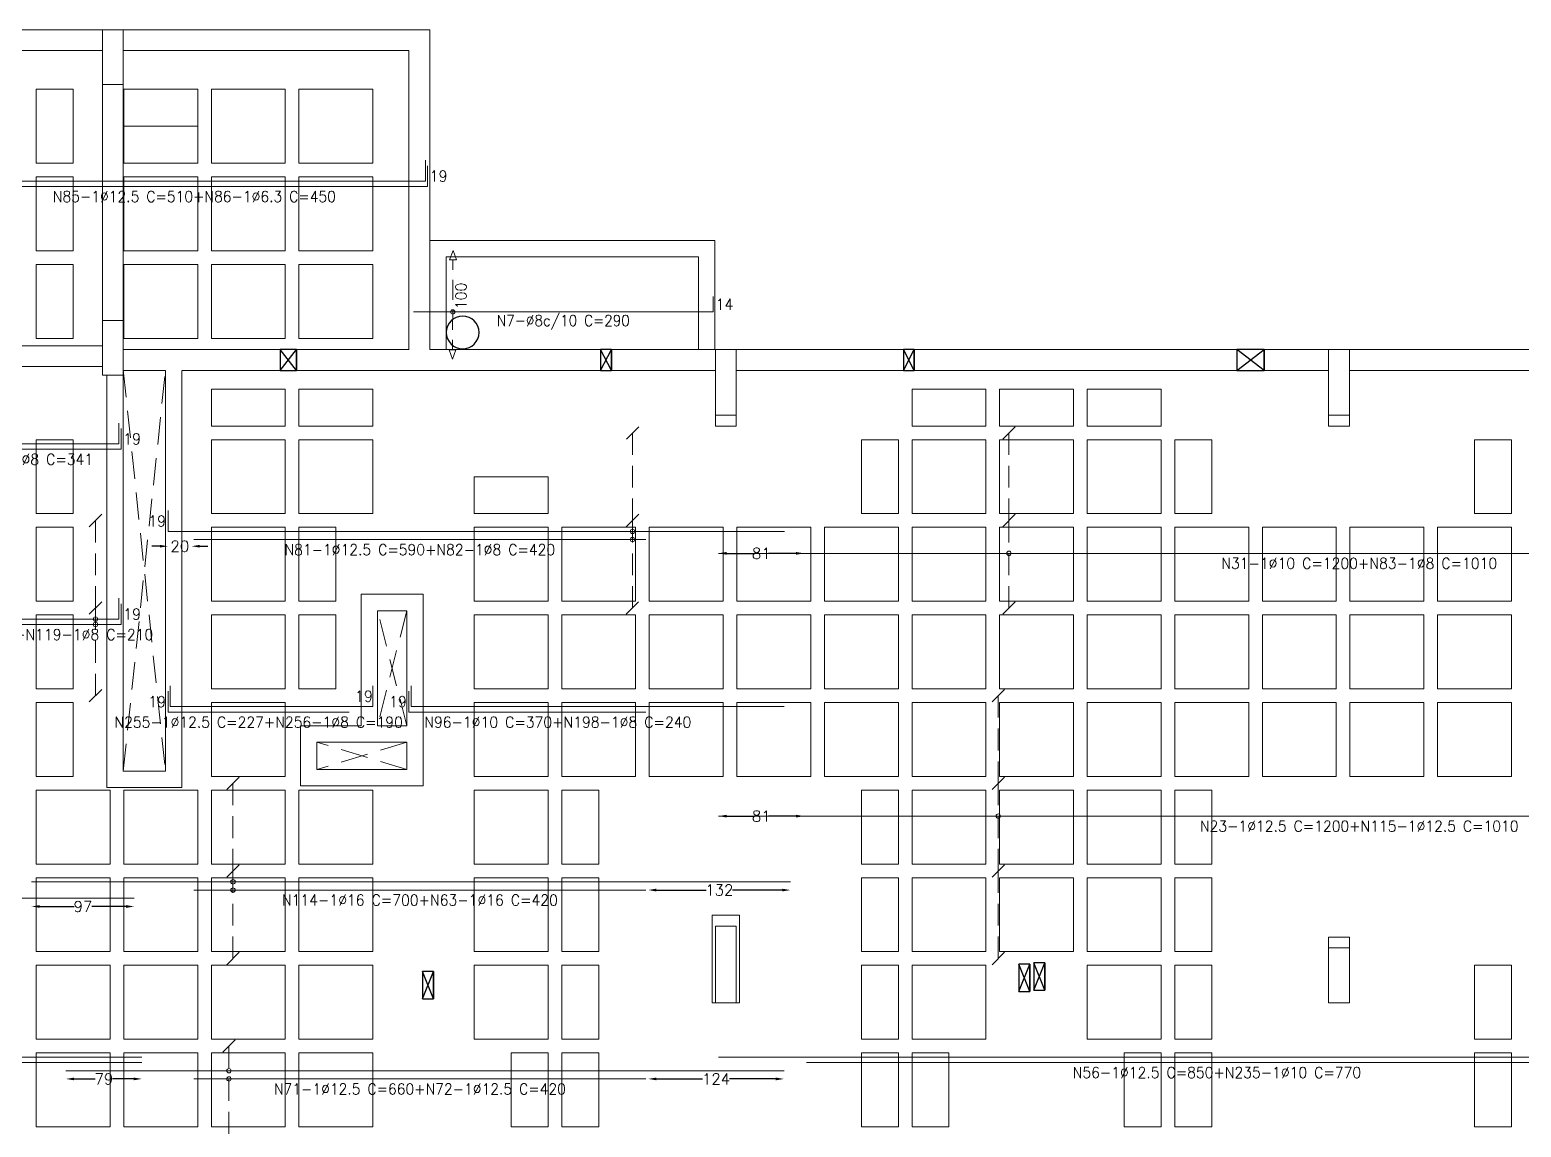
# Model space of a CAD drawing. Header units: millimetres. Extents: x -32 to 332, y -138 to 116.
# Drawn here: x 93.92 to 121.16, y 68.76 to 88.8 of the extents above; entities that cross this region are included whole.
import ezdxf
from ezdxf.enums import TextEntityAlignment as Align

# ---------------------------------------------------------------- set-up
doc = ezdxf.new("R2010")
doc.units = ezdxf.units.MM
doc.linetypes.add('TRAZO_HUECO', pattern=[0.75, 0.5, -0.25])
doc.layers.add('A-COT-01', color=9, linetype='Continuous')
doc.layers.add('FURAÇÃO', color=8, linetype='Continuous')
for name, color, linetype, lineweight in [('ARR_L_I_IG_DIST', 8, 'Continuous', 0), ('ARR_L_I_IG_LINHA', 2, 'Continuous', 0), ('ARR_L_I_IG_MARCA', 2, 'Continuous', 9), ('ARR_L_I_POSICAO', 4, 'Continuous', 9), ('ARR_LONG_INF', 6, 'Continuous', 15), ('ARR_LONG_INF_TXT', 1, 'Continuous', 9), ('LJ_NERV_RETI', 8, 'Continuous', 9), ('LJ_SIMB_ABER', 8, 'Continuous', 0), ('PILAR_CONCRETO', 8, 'Continuous', 0), ('VIG_FACES', 8, 'Continuous', 0)]:
    doc.layers.add(name, color=color, linetype=linetype, lineweight=lineweight)
doc.styles.add('CYPETXT_0.3_romans', font='romans.shx', dxfattribs={"height": 0.2})
doc.styles.add('CYPETXT_romans', font='romans.shx', dxfattribs={"height": 0.2})
doc.dimstyles.new('cype_arrow', dxfattribs={"dimtxt": 0.18, "dimasz": 0.15, "dimexe": 0.075, "dimexo": 0.075, "dimgap": 0, "dimtad": 0, "dimdec": 4, "dimzin": 0, "dimdsep": 46, "dimtxsty": 'CYPETXT_0.3_romans', "dimcen": 0.09, "dimadec": 0, "dimazin": 0, "dimtfac": 1, "dimtdec": 4, "dimtofl": 0, "dimtmove": 2, "dimatfit": 3, "dimfxl": 1, "dimtolj": 1, "dimtzin": 0, "dimarcsym": 0})

# ---------------------------------------------------------------- blocks, each defined once
blk = doc.blocks.new('Forma 2PvtoTipo')
at = {"layer": 'FURAÇÃO'}
blk.add_hatch(color=8, dxfattribs=at).paths.add_polyline_path([(519.098, 84.039), (519.098, 84.039), (519.096, 84.039)])
at = {"layer": 'FURAÇÃO', "color": 8}
for points in [[(504.66, 83.659), (504.96, 83.659), (504.96, 84.039), (504.66, 84.039), (504.66, 83.659), (504.96, 84.039), (504.96, 83.659), (504.66, 84.039)], [(510.515, 83.659), (510.715, 83.659), (510.715, 84.039), (510.515, 84.039), (510.515, 83.659), (510.715, 84.039), (510.715, 83.659), (510.515, 84.039)], [(516.045, 83.659), (516.245, 83.659), (516.245, 84.039), (516.045, 84.039), (516.045, 83.659), (516.245, 84.039), (516.245, 83.659), (516.045, 84.039)], [(522.138, 83.659), (522.638, 83.659), (522.638, 84.039), (522.138, 84.039), (522.138, 83.659), (522.638, 84.039), (522.638, 83.659), (522.138, 84.039)], [(518.153, 72.312), (518.353, 72.312), (518.353, 72.812), (518.153, 72.812), (518.153, 72.312), (518.353, 72.812), (518.353, 72.312), (518.153, 72.812)], [(518.428, 72.337), (518.628, 72.337), (518.628, 72.837), (518.428, 72.837), (518.428, 72.337), (518.628, 72.837), (518.628, 72.337), (518.428, 72.837)], [(507.261, 72.18), (507.461, 72.18), (507.461, 72.68), (507.261, 72.68), (507.261, 72.18), (507.461, 72.68), (507.461, 72.18), (507.261, 72.68)]]:
    blk.add_lwpolyline(points, dxfattribs=at)
for start, end in [(0, 180), (180, 0)]:
    blk.add_arc((507.994, 84.352), 0.3, start, end, dxfattribs=at)
at = {"layer": 'LJ_NERV_RETI', "color": 8}
for points in [[(500.879, 87.443), (500.879, 88.793), (500.204, 88.793), (500.204, 87.443)], [(503.154, 87.443), (503.154, 88.793), (501.804, 88.793), (501.804, 87.443)], [(504.754, 87.443), (504.754, 88.793), (503.404, 88.793), (503.404, 87.443)], [(506.354, 87.443), (506.354, 88.793), (505.004, 88.793), (505.004, 87.443)], [(503.154, 87.443), (503.154, 88.118), (501.804, 88.118), (501.804, 87.443)], [(500.879, 85.843), (500.879, 87.193), (500.204, 87.193), (500.204, 85.843)], [(503.154, 85.843), (503.154, 87.193), (501.804, 87.193), (501.804, 85.843)], [(504.754, 85.843), (504.754, 87.193), (503.404, 87.193), (503.404, 85.843)], [(506.354, 85.843), (506.354, 87.193), (505.004, 87.193), (505.004, 85.843)], [(500.879, 84.243), (500.879, 85.593), (500.204, 85.593), (500.204, 84.243)], [(503.154, 84.243), (503.154, 85.593), (501.804, 85.593), (501.804, 84.243)], [(504.754, 84.243), (504.754, 85.593), (503.404, 85.593), (503.404, 84.243)], [(506.354, 84.243), (506.354, 85.593), (505.004, 85.593), (505.004, 84.243)], [(504.754, 82.643), (504.754, 83.318), (503.404, 83.318), (503.404, 82.643)], [(506.354, 82.643), (506.354, 83.318), (505.004, 83.318), (505.004, 82.643)], [(517.554, 82.643), (517.554, 83.318), (516.204, 83.318), (516.204, 82.643)], [(519.154, 82.643), (519.154, 83.318), (517.804, 83.318), (517.804, 82.643)], [(520.754, 82.643), (520.754, 83.318), (519.404, 83.318), (519.404, 82.643)], [(500.879, 81.043), (500.879, 82.393), (500.204, 82.393), (500.204, 81.043)], [(504.754, 81.043), (504.754, 82.393), (503.404, 82.393), (503.404, 81.043)], [(506.354, 81.043), (506.354, 82.393), (505.004, 82.393), (505.004, 81.043)], [(515.954, 81.043), (515.954, 82.393), (515.279, 82.393), (515.279, 81.043)], [(517.554, 81.043), (517.554, 82.393), (516.204, 82.393), (516.204, 81.043)], [(519.154, 81.043), (519.154, 82.393), (517.804, 82.393), (517.804, 81.043)], [(520.754, 81.043), (520.754, 82.393), (519.404, 82.393), (519.404, 81.043)], [(521.679, 81.043), (521.679, 82.393), (521.004, 82.393), (521.004, 81.043)], [(527.154, 81.043), (527.154, 82.393), (526.479, 82.393), (526.479, 81.043)], [(500.879, 79.443), (500.879, 80.793), (500.204, 80.793), (500.204, 79.443)], [(504.754, 79.443), (504.754, 80.793), (503.404, 80.793), (503.404, 79.443)], [(505.679, 79.443), (505.679, 80.793), (505.004, 80.793), (505.004, 79.443)], [(509.554, 79.443), (509.554, 80.793), (508.204, 80.793), (508.204, 79.443)], [(511.154, 79.443), (511.154, 80.793), (509.804, 80.793), (509.804, 79.443)], [(512.754, 79.443), (512.754, 80.793), (511.404, 80.793), (511.404, 79.443)], [(514.354, 79.443), (514.354, 80.793), (513.004, 80.793), (513.004, 79.443)], [(515.954, 79.443), (515.954, 80.793), (514.604, 80.793), (514.604, 79.443)], [(517.554, 79.443), (517.554, 80.793), (516.204, 80.793), (516.204, 79.443)], [(519.154, 79.443), (519.154, 80.793), (517.804, 80.793), (517.804, 79.443)], [(520.754, 79.443), (520.754, 80.793), (519.404, 80.793), (519.404, 79.443)], [(522.354, 79.443), (522.354, 80.793), (521.004, 80.793), (521.004, 79.443)], [(523.954, 79.443), (523.954, 80.793), (522.604, 80.793), (522.604, 79.443)], [(525.554, 79.443), (525.554, 80.793), (524.204, 80.793), (524.204, 79.443)], [(527.154, 79.443), (527.154, 80.793), (525.804, 80.793), (525.804, 79.443)], [(500.879, 77.843), (500.879, 79.193), (500.204, 79.193), (500.204, 77.843)], [(504.754, 77.843), (504.754, 79.193), (503.404, 79.193), (503.404, 77.843)], [(505.679, 77.843), (505.679, 79.193), (505.004, 79.193), (505.004, 77.843)], [(509.554, 77.843), (509.554, 79.193), (508.204, 79.193), (508.204, 77.843)], [(511.154, 77.843), (511.154, 79.193), (509.804, 79.193), (509.804, 77.843)], [(512.754, 77.843), (512.754, 79.193), (511.404, 79.193), (511.404, 77.843)], [(514.354, 77.843), (514.354, 79.193), (513.004, 79.193), (513.004, 77.843)], [(515.954, 77.843), (515.954, 79.193), (514.604, 79.193), (514.604, 77.843)], [(517.554, 77.843), (517.554, 79.193), (516.204, 79.193), (516.204, 77.843)], [(519.154, 77.843), (519.154, 79.193), (517.804, 79.193), (517.804, 77.843)], [(520.754, 77.843), (520.754, 79.193), (519.404, 79.193), (519.404, 77.843)], [(522.354, 77.843), (522.354, 79.193), (521.004, 79.193), (521.004, 77.843)], [(523.954, 77.843), (523.954, 79.193), (522.604, 79.193), (522.604, 77.843)], [(525.554, 77.843), (525.554, 79.193), (524.204, 79.193), (524.204, 77.843)], [(527.154, 77.843), (527.154, 79.193), (525.804, 79.193), (525.804, 77.843)], [(500.879, 76.243), (500.879, 77.593), (500.204, 77.593), (500.204, 76.243)], [(504.754, 76.243), (504.754, 77.593), (503.404, 77.593), (503.404, 76.243)], [(509.554, 76.243), (509.554, 77.593), (508.204, 77.593), (508.204, 76.243)], [(511.154, 76.243), (511.154, 77.593), (509.804, 77.593), (509.804, 76.243)], [(512.754, 76.243), (512.754, 77.593), (511.404, 77.593), (511.404, 76.243)], [(514.354, 76.243), (514.354, 77.593), (513.004, 77.593), (513.004, 76.243)], [(515.954, 76.243), (515.954, 77.593), (514.604, 77.593), (514.604, 76.243)], [(517.554, 76.243), (517.554, 77.593), (516.204, 77.593), (516.204, 76.243)], [(519.154, 76.243), (519.154, 77.593), (517.804, 77.593), (517.804, 76.243)], [(520.754, 76.243), (520.754, 77.593), (519.404, 77.593), (519.404, 76.243)], [(522.354, 76.243), (522.354, 77.593), (521.004, 77.593), (521.004, 76.243)], [(523.954, 76.243), (523.954, 77.593), (522.604, 77.593), (522.604, 76.243)], [(525.554, 76.243), (525.554, 77.593), (524.204, 77.593), (524.204, 76.243)], [(527.154, 76.243), (527.154, 77.593), (525.804, 77.593), (525.804, 76.243)], [(501.554, 74.643), (501.554, 75.993), (500.204, 75.993), (500.204, 74.643)], [(503.154, 74.643), (503.154, 75.993), (501.804, 75.993), (501.804, 74.643)], [(504.754, 74.643), (504.754, 75.993), (503.404, 75.993), (503.404, 74.643)], [(506.354, 74.643), (506.354, 75.993), (505.004, 75.993), (505.004, 74.643)], [(509.554, 74.643), (509.554, 75.993), (508.204, 75.993), (508.204, 74.643)], [(510.479, 74.643), (510.479, 75.993), (509.804, 75.993), (509.804, 74.643)], [(515.954, 74.643), (515.954, 75.993), (515.279, 75.993), (515.279, 74.643)], [(517.554, 74.643), (517.554, 75.993), (516.204, 75.993), (516.204, 74.643)], [(519.154, 74.643), (519.154, 75.993), (517.804, 75.993), (517.804, 74.643)], [(520.754, 74.643), (520.754, 75.993), (519.404, 75.993), (519.404, 74.643)], [(521.679, 74.643), (521.679, 75.993), (521.004, 75.993), (521.004, 74.643)], [(501.554, 73.043), (501.554, 74.393), (500.204, 74.393), (500.204, 73.043)], [(503.154, 73.043), (503.154, 74.393), (501.804, 74.393), (501.804, 73.043)], [(504.754, 73.043), (504.754, 74.393), (503.404, 74.393), (503.404, 73.043)], [(506.354, 73.043), (506.354, 74.393), (505.004, 74.393), (505.004, 73.043)], [(509.554, 73.043), (509.554, 74.393), (508.204, 74.393), (508.204, 73.043)], [(510.479, 73.043), (510.479, 74.393), (509.804, 74.393), (509.804, 73.043)], [(515.954, 73.043), (515.954, 74.393), (515.279, 74.393), (515.279, 73.043)], [(517.554, 73.043), (517.554, 74.393), (516.204, 74.393), (516.204, 73.043)], [(519.154, 73.043), (519.154, 74.393), (517.804, 74.393), (517.804, 73.043)], [(520.754, 73.043), (520.754, 74.393), (519.404, 74.393), (519.404, 73.043)], [(521.679, 73.043), (521.679, 74.393), (521.004, 74.393), (521.004, 73.043)], [(501.554, 71.443), (501.554, 72.793), (500.204, 72.793), (500.204, 71.443)], [(503.154, 71.443), (503.154, 72.793), (501.804, 72.793), (501.804, 71.443)], [(504.754, 71.443), (504.754, 72.793), (503.404, 72.793), (503.404, 71.443)], [(506.354, 71.443), (506.354, 72.793), (505.004, 72.793), (505.004, 71.443)], [(509.554, 71.443), (509.554, 72.793), (508.204, 72.793), (508.204, 71.443)], [(510.479, 71.443), (510.479, 72.793), (509.804, 72.793), (509.804, 71.443)], [(515.954, 71.443), (515.954, 72.793), (515.279, 72.793), (515.279, 71.443)], [(517.554, 71.443), (517.554, 72.793), (516.204, 72.793), (516.204, 71.443)], [(520.754, 71.443), (520.754, 72.793), (519.404, 72.793), (519.404, 71.443)], [(521.679, 71.443), (521.679, 72.793), (521.004, 72.793), (521.004, 71.443)], [(527.154, 71.443), (527.154, 72.793), (526.479, 72.793), (526.479, 71.443)], [(501.554, 69.843), (501.554, 71.193), (500.204, 71.193), (500.204, 69.843)], [(503.154, 69.843), (503.154, 71.193), (501.804, 71.193), (501.804, 69.843)], [(504.754, 69.843), (504.754, 71.193), (503.404, 71.193), (503.404, 69.843)], [(506.354, 69.843), (506.354, 71.193), (505.004, 71.193), (505.004, 69.843)], [(509.554, 69.843), (509.554, 71.193), (508.879, 71.193), (508.879, 69.843)], [(510.479, 69.843), (510.479, 71.193), (509.804, 71.193), (509.804, 69.843)], [(515.954, 69.843), (515.954, 71.193), (515.279, 71.193), (515.279, 69.843)], [(516.879, 69.843), (516.879, 71.193), (516.204, 71.193), (516.204, 69.843)], [(520.754, 69.843), (520.754, 71.193), (520.079, 71.193), (520.079, 69.843)], [(521.679, 69.843), (521.679, 71.193), (521.004, 71.193), (521.004, 69.843)], [(527.154, 69.843), (527.154, 71.193), (526.479, 71.193), (526.479, 69.843)]]:
    blk.add_lwpolyline(points, close=True, dxfattribs=at)
blk.add_lwpolyline([(509.554, 81.043), (509.554, 81.718), (508.204, 81.718), (508.204, 81.043), (509.554, 81.043)], dxfattribs=at)
at = {"layer": 'LJ_SIMB_ABER', "color": 8, "linetype": 'TRAZO_HUECO'}
for p, q in [((501.793, 83.669), (502.565, 76.34)), ((501.793, 76.34), (502.565, 83.659)), ((506.973, 79.27), (506.438, 77.17)), ((506.973, 77.17), (506.438, 79.27)), ((506.973, 76.87), (505.333, 76.37)), ((506.973, 76.37), (505.333, 76.87))]:
    blk.add_line(p, q, dxfattribs=at)
at = {"layer": 'PILAR_CONCRETO', "color": 8}
for points in [[(501.413, 88.88), (501.793, 88.88), (501.793, 89.88), (501.413, 89.88), (501.413, 88.88)], [(501.413, 88.88), (501.793, 88.88), (501.793, 89.88), (501.413, 89.88), (501.413, 88.88)], [(501.413, 83.57), (501.793, 83.57), (501.793, 84.57), (501.413, 84.57), (501.413, 83.57)], [(501.413, 83.57), (501.793, 83.57), (501.793, 84.57), (501.413, 84.57), (501.413, 83.57)], [(512.613, 82.639), (512.993, 82.639), (512.993, 84.039), (512.613, 84.039), (512.613, 82.639)], [(512.613, 82.839), (512.993, 82.839), (512.993, 84.039), (512.613, 84.039), (512.613, 82.839)], [(523.813, 82.639), (524.193, 82.639), (524.193, 84.039), (523.813, 84.039), (523.813, 82.639)], [(523.813, 82.839), (524.193, 82.839), (524.193, 84.039), (523.813, 84.039), (523.813, 82.839)], [(512.553, 72.11), (513.053, 72.11), (513.053, 73.71), (512.553, 73.71), (512.553, 72.11)], [(512.613, 72.11), (512.993, 72.11), (512.993, 73.51), (512.613, 73.51), (512.613, 72.11)], [(523.813, 72.11), (524.193, 72.11), (524.193, 73.31), (523.813, 73.31), (523.813, 72.11)], [(523.813, 72.11), (524.193, 72.11), (524.193, 73.11), (523.813, 73.11), (523.813, 72.11)]]:
    blk.add_lwpolyline(points, close=True, dxfattribs=at)
at = {"layer": 'VIG_FACES', "color": 8}
for p, q in [((501.413, 89.88), (490.593, 89.88)), ((507.393, 89.88), (501.793, 89.88)), ((507.393, 86.035), (507.393, 89.88)), ((501.413, 89.5), (498.093, 89.5)), ((507.013, 89.5), (501.793, 89.5)), ((507.013, 84.039), (507.013, 89.5)), ((501.413, 88.88), (501.413, 84.57)), ((501.793, 88.88), (501.793, 84.57)), ((512.602, 86.034), (507.393, 86.034)), ((507.393, 84.039), (507.393, 86.033)), ((512.602, 86.034), (512.602, 84.039)), ((512.302, 85.734), (507.693, 85.734)), ((507.693, 84.039), (507.693, 85.734)), ((512.302, 85.734), (512.302, 84.039)), ((501.413, 84.11), (498.093, 84.11)), ((507.015, 84.039), (501.795, 84.039)), ((512.602, 84.039), (507.393, 84.039)), ((512.993, 84.039), (512.602, 84.039)), ((523.813, 84.039), (512.993, 84.039)), ((535.013, 84.039), (524.193, 84.039)), ((501.413, 83.73), (495.923, 83.73)), ((502.567, 83.659), (501.795, 83.659)), ((502.565, 76.34), (502.565, 83.659)), ((502.865, 76.04), (502.865, 83.659)), ((510.479, 83.659), (502.867, 83.659)), ((512.613, 83.659), (510.48, 83.659)), ((515.278, 83.659), (512.993, 83.659)), ((521.678, 83.659), (515.28, 83.659)), ((523.813, 83.659), (521.68, 83.659)), ((526.478, 83.659), (524.193, 83.659)), ((532.878, 83.659), (526.48, 83.659)), ((501.493, 76.04), (501.493, 83.57)), ((501.793, 76.34), (501.793, 83.57)), ((506.138, 77.17), (506.138, 79.57)), ((506.138, 79.57), (507.273, 79.57)), ((507.273, 79.57), (507.273, 76.07)), ((506.438, 77.17), (506.438, 79.27)), ((506.438, 79.27), (506.973, 79.27)), ((506.973, 79.27), (506.973, 77.17)), ((506.138, 77.17), (505.033, 77.17)), ((505.033, 76.07), (505.033, 77.17)), ((506.973, 77.17), (506.438, 77.17)), ((506.973, 76.87), (505.333, 76.87)), ((505.333, 76.37), (505.333, 76.87)), ((506.973, 76.87), (506.973, 76.37)), ((502.565, 76.34), (501.793, 76.34)), ((506.973, 76.37), (505.333, 76.37)), ((502.865, 76.04), (501.493, 76.04)), ((507.273, 76.07), (505.033, 76.07))]:
    blk.add_line(p, q, dxfattribs=at)
blk = doc.blocks.new('*D233')
at = {"layer": 'ARR_L_I_POSICAO', "color": 0, "lineweight": -2, "transparency": 16777216}
for p, q in [((94.727, 69.639), (95.114, 69.639)), ((95.815, 69.639), (95.428, 69.639))]:
    blk.add_line(p, q, dxfattribs=at)
at = {"layer": 'ARR_L_I_POSICAO', "color": 0, "transparency": 16777216}
for points in [[(94.727, 69.664), (94.727, 69.614), (94.577, 69.639)], [(95.815, 69.664), (95.815, 69.614), (95.965, 69.639)]]:
    blk.add_solid(points, dxfattribs=at)
at = {"layer": 'DEFPOINTS', "color": 0, "transparency": 16777216}
for p in [(94.577, 69.639), (95.965, 69.639), (95.965, 69.639)]:
    blk.add_point(p, dxfattribs=at)
at = {"layer": 'ARR_L_I_POSICAO', "color": 0, "transparency": 16777216, "insert": (95.271, 69.639), "char_height": 0.2, "attachment_point": 5, "style": 'CYPETXT_0.3_romans'}
blk.add_mtext('\\A1;79', dxfattribs=at)
blk = doc.blocks.new('*D234')
at = {"layer": 'ARR_L_I_POSICAO', "color": 0, "lineweight": -2, "transparency": 16777216}
for p, q in [((105.365, 69.639), (106.208, 69.639)), ((107.547, 69.639), (106.704, 69.639))]:
    blk.add_line(p, q, dxfattribs=at)
at = {"layer": 'ARR_L_I_POSICAO', "color": 0, "transparency": 16777216}
for points in [[(105.365, 69.664), (105.365, 69.614), (105.215, 69.639)], [(107.547, 69.664), (107.547, 69.614), (107.697, 69.639)]]:
    blk.add_solid(points, dxfattribs=at)
at = {"layer": 'DEFPOINTS', "color": 0, "transparency": 16777216}
for p in [(105.215, 69.639), (107.697, 69.639), (107.697, 69.639)]:
    blk.add_point(p, dxfattribs=at)
at = {"layer": 'ARR_L_I_POSICAO', "color": 0, "transparency": 16777216, "insert": (106.456, 69.639), "char_height": 0.2, "attachment_point": 5, "style": 'CYPETXT_0.3_romans'}
blk.add_mtext('\\A1;124', dxfattribs=at)
blk = doc.blocks.new('*D254')
at = {"layer": 'ARR_L_I_POSICAO', "color": 0, "lineweight": -2, "transparency": 16777216}
for p, q in [((96.295, 79.369), (96.145, 79.369)), ((97.023, 79.369), (97.173, 79.369))]:
    blk.add_line(p, q, dxfattribs=at)
at = {"layer": 'ARR_L_I_POSICAO', "color": 0, "transparency": 16777216}
for points in [[(96.295, 79.394), (96.295, 79.344), (96.445, 79.369)], [(97.023, 79.394), (97.023, 79.344), (96.873, 79.369)]]:
    blk.add_solid(points, dxfattribs=at)
at = {"layer": 'DEFPOINTS', "color": 0, "transparency": 16777216}
for p in [(96.445, 79.369), (96.873, 79.369), (96.873, 79.369)]:
    blk.add_point(p, dxfattribs=at)
at = {"layer": 'ARR_L_I_POSICAO', "color": 0, "transparency": 16777216, "insert": (96.659, 79.369), "char_height": 0.2, "attachment_point": 5, "style": 'CYPETXT_0.3_romans'}
blk.add_mtext('\\A1;20', dxfattribs=at)
blk = doc.blocks.new('*D256')
at = {"layer": 'ARR_L_I_POSICAO', "color": 0, "lineweight": -2, "transparency": 16777216}
for p, q in [((106.648, 79.239), (107.149, 79.239)), ((107.916, 79.239), (107.415, 79.239))]:
    blk.add_line(p, q, dxfattribs=at)
at = {"layer": 'ARR_L_I_POSICAO', "color": 0, "transparency": 16777216}
for points in [[(106.648, 79.264), (106.648, 79.214), (106.498, 79.239)], [(107.916, 79.264), (107.916, 79.214), (108.066, 79.239)]]:
    blk.add_solid(points, dxfattribs=at)
at = {"layer": 'DEFPOINTS', "color": 0, "transparency": 16777216}
for p in [(106.498, 79.239), (108.066, 79.239), (108.066, 79.239)]:
    blk.add_point(p, dxfattribs=at)
at = {"layer": 'ARR_L_I_POSICAO', "color": 0, "transparency": 16777216, "insert": (107.282, 79.239), "char_height": 0.2, "attachment_point": 5, "style": 'CYPETXT_0.3_romans'}
blk.add_mtext('\\A1;81', dxfattribs=at)
blk = doc.blocks.new('*D67')
at = {"layer": 'ARR_L_I_POSICAO', "color": 0, "lineweight": -2, "transparency": 16777216}
for p, q in [((94.101, 72.789), (94.727, 72.789)), ((95.677, 72.789), (95.051, 72.789))]:
    blk.add_line(p, q, dxfattribs=at)
at = {"layer": 'ARR_L_I_POSICAO', "color": 0, "transparency": 16777216}
for points in [[(94.101, 72.814), (94.101, 72.764), (93.951, 72.789)], [(95.677, 72.814), (95.677, 72.764), (95.827, 72.789)]]:
    blk.add_solid(points, dxfattribs=at)
at = {"layer": 'DEFPOINTS', "color": 0, "transparency": 16777216}
for p in [(93.951, 72.789), (95.827, 72.789), (95.827, 72.789)]:
    blk.add_point(p, dxfattribs=at)
at = {"layer": 'ARR_L_I_POSICAO', "color": 0, "transparency": 16777216, "insert": (94.889, 72.789), "char_height": 0.2, "attachment_point": 5, "style": 'CYPETXT_0.3_romans'}
blk.add_mtext('\\A1;97', dxfattribs=at)
blk = doc.blocks.new('*D69')
at = {"layer": 'ARR_L_I_POSICAO', "color": 0, "lineweight": -2, "transparency": 16777216}
for p, q in [((105.365, 73.089), (106.272, 73.089)), ((107.665, 73.089), (106.758, 73.089))]:
    blk.add_line(p, q, dxfattribs=at)
at = {"layer": 'ARR_L_I_POSICAO', "color": 0, "transparency": 16777216}
for points in [[(105.365, 73.114), (105.365, 73.064), (105.215, 73.089)], [(107.665, 73.114), (107.665, 73.064), (107.815, 73.089)]]:
    blk.add_solid(points, dxfattribs=at)
at = {"layer": 'DEFPOINTS', "color": 0, "transparency": 16777216}
for p in [(105.215, 73.089), (107.815, 73.089), (107.815, 73.089)]:
    blk.add_point(p, dxfattribs=at)
at = {"layer": 'ARR_L_I_POSICAO', "color": 0, "transparency": 16777216, "insert": (106.515, 73.089), "char_height": 0.2, "attachment_point": 5, "style": 'CYPETXT_0.3_romans'}
blk.add_mtext('\\A1;132', dxfattribs=at)
blk = doc.blocks.new('*D71')
at = {"layer": 'ARR_L_I_POSICAO', "color": 0, "lineweight": -2, "transparency": 16777216}
for p, q in [((106.648, 74.439), (107.149, 74.439)), ((107.916, 74.439), (107.415, 74.439))]:
    blk.add_line(p, q, dxfattribs=at)
at = {"layer": 'ARR_L_I_POSICAO', "color": 0, "transparency": 16777216}
for points in [[(106.648, 74.464), (106.648, 74.414), (106.498, 74.439)], [(107.916, 74.464), (107.916, 74.414), (108.066, 74.439)]]:
    blk.add_solid(points, dxfattribs=at)
at = {"layer": 'DEFPOINTS', "color": 0, "transparency": 16777216}
for p in [(106.498, 74.439), (108.066, 74.439), (108.066, 74.439)]:
    blk.add_point(p, dxfattribs=at)
at = {"layer": 'ARR_L_I_POSICAO', "color": 0, "transparency": 16777216, "insert": (107.282, 74.439), "char_height": 0.2, "attachment_point": 5, "style": 'CYPETXT_0.3_romans'}
blk.add_mtext('\\A1;81', dxfattribs=at)

msp = doc.modelspace()

# ---------------------------------------------------------------- linework, layer by layer
at = {"layer": 'ARR_L_I_IG_LINHA'}
for p, q in [((104.92949, 81.03911), (104.92974, 81.43911)), ((111.80609, 81.03911), (111.80609, 81.43911)), ((104.92911, 80.43911), (104.92936, 80.83911)), ((111.80609, 80.43911), (111.80609, 80.83911)), ((104.92849, 79.43911), (104.92899, 80.23911)), ((111.80609, 79.43911), (111.80609, 80.23911)), ((95.11807, 79.43912), (95.11807, 79.83912)), ((95.11807, 78.83912), (95.11807, 79.23912)), ((104.92812, 78.83911), (104.92837, 79.23911)), ((111.80609, 78.83911), (111.80609, 79.23911)), ((95.11807, 77.83912), (95.11807, 78.63912)), ((104.92774, 78.23911), (104.92799, 78.63911)), ((111.80609, 78.23911), (111.80609, 78.63911)), ((95.11807, 77.23912), (95.11807, 77.63912)), ((95.11807, 76.63912), (95.11807, 77.03912)), ((111.61109, 76.23912), (111.61109, 76.63912)), ((111.61109, 75.63912), (111.61109, 76.03912)), ((111.61109, 74.63912), (111.61109, 75.43912)), ((97.63008, 74.63912), (97.63008, 75.03912)), ((97.63008, 74.03912), (97.63008, 74.43912)), ((111.61109, 74.03912), (111.61109, 74.43912)), ((97.63008, 73.03912), (97.63008, 73.83912)), ((111.61109, 73.03912), (111.61109, 73.83912)), ((97.63008, 72.43912), (97.63008, 72.83912)), ((111.61109, 72.43912), (111.61109, 72.83912)), ((97.63008, 71.83912), (97.63008, 72.23912)), ((111.61109, 71.83912), (111.61109, 72.23912)), ((97.55658, 69.83911), (97.55658, 70.23911)), ((97.55658, 69.23912), (97.55658, 69.63912)), ((97.55658, 68.63912), (97.55658, 69.03912))]:
    msp.add_line(p, q, dxfattribs=at)
for points in [[(101.64934, 84.60031), (101.58684, 84.60064), (101.65023, 84.76781), (101.71184, 84.59997), (101.64934, 84.60031)], [(101.64057, 82.95531), (101.70307, 82.95498), (101.63968, 82.78781), (101.57807, 82.95564), (101.64057, 82.95531)]]:
    msp.add_lwpolyline(points, close=True, dxfattribs=at)
for points in [[(101.64836, 84.41753), (101.64934, 84.60031)], [(101.64544, 83.8692), (101.64739, 84.23475)], [(101.64252, 83.32086), (101.64447, 83.68642)], [(101.64057, 82.95531), (101.64154, 83.13809)]]:
    msp.add_lwpolyline(points, dxfattribs=at)
for centre in [(101.64426, 83.64781), (104.92862, 79.63912), (104.92852, 79.48912), (111.80609, 79.23912), (111.80609, 79.23912), (95.11807, 78.03911), (95.11807, 77.93911), (111.61109, 74.43912), (111.61109, 74.43912), (97.63008, 73.23911), (97.63008, 73.08911), (97.55658, 69.78911), (97.55658, 69.63911)]:
    msp.add_circle(centre, 0.04, dxfattribs=at)
at = {"layer": 'ARR_L_I_IG_MARCA'}
for p, q in [((105.04295, 81.55218), (104.81653, 81.32604)), ((111.91923, 81.55225), (111.69295, 81.32597)), ((95.23121, 79.95226), (95.00494, 79.72598)), ((105.04195, 79.95218), (104.81553, 79.72605)), ((111.91923, 79.95226), (111.69295, 79.72598)), ((95.23121, 78.35225), (95.00494, 78.12598)), ((105.04095, 78.35218), (104.81453, 78.12605)), ((111.91923, 78.35225), (111.69295, 78.12598)), ((95.23121, 76.75226), (95.00494, 76.52598)), ((111.72423, 76.75226), (111.49795, 76.52598)), ((97.74322, 75.15225), (97.51695, 74.92598)), ((111.72423, 75.15225), (111.49795, 74.92598)), ((97.74322, 73.55225), (97.51695, 73.32597)), ((111.72423, 73.55225), (111.49795, 73.32597)), ((97.74322, 71.95226), (97.51695, 71.72598)), ((111.72423, 71.95226), (111.49795, 71.72598)), ((97.66972, 70.35225), (97.44345, 70.12598))]:
    msp.add_line(p, q, dxfattribs=at)
at = {"layer": 'ARR_LONG_INF'}
for points in [[(91.44508, 86.03911), (101.14509, 86.03911), (101.14509, 86.41911)], [(92.66508, 85.93911), (101.18509, 85.93911), (101.18509, 86.31911)], [(100.92509, 83.64781), (106.40509, 83.64781), (106.40509, 83.92781)], [(89.52508, 81.51911), (89.52508, 81.13911), (95.58508, 81.13911), (95.58508, 81.51911)], [(89.56508, 81.61911), (89.56508, 81.23911), (95.54508, 81.23911), (95.54508, 81.61911)], [(96.44508, 80.01912), (96.44508, 79.63912), (107.70508, 79.63912)], [(96.91308, 79.48912), (105.17309, 79.48912)], [(106.49809, 79.23912), (130.43809, 79.23912)], [(108.10609, 79.23912), (128.30609, 79.23912)], [(91.77308, 78.03911), (95.54508, 78.03911), (95.54508, 78.41911)], [(91.88508, 77.93911), (95.58508, 77.93911), (95.58508, 78.31911)], [(96.44508, 76.71912), (96.44508, 76.33912), (99.75259, 76.33912)], [(96.48508, 76.81912), (96.48508, 76.43912), (100.1851, 76.43912), (100.1851, 76.81912)], [(100.84509, 76.71912), (100.84509, 76.33912), (105.17508, 76.33912)], [(100.88509, 76.81912), (100.88509, 76.43912), (107.70109, 76.43912)], [(106.49809, 74.43912), (130.43809, 74.43912)], [(108.10609, 74.43912), (128.30609, 74.43912)], [(93.95109, 73.23911), (107.81509, 73.23911)], [(96.91508, 73.08911), (105.17508, 73.08911)], [(71.82709, 72.93911), (95.82709, 72.93911)], [(84.10508, 70.31911), (84.10508, 69.93911), (95.96509, 69.93911)], [(84.14508, 70.41911), (84.14508, 70.03911), (95.96509, 70.03911)], [(106.49809, 70.03911), (123.06508, 70.03911), (123.06508, 70.41911)], [(108.10609, 69.93911), (123.10508, 69.93911), (123.10508, 70.31911)], [(94.57709, 69.78911), (107.69709, 69.78911)], [(96.91508, 69.63911), (105.17508, 69.63911)]]:
    msp.add_lwpolyline(points, dxfattribs=at)

# ---------------------------------------------------------------- block references
at = {"layer": 'A-COT-01', "color": 1}
msp.add_blockref('Forma 2PvtoTipo', (-406.16805, -1.07881), dxfattribs=at)

# ---------------------------------------------------------------- texts
at = {"layer": 'ARR_L_I_IG_DIST', "style": 'CYPETXT_romans', "width": 0.895263}
msp.add_text('100', height=0.2, rotation=89.694001, dxfattribs=at).set_placement((101.89452, 83.69647), (101.89712, 84.18247), align=Align.FIT)
at = {"layer": 'ARR_LONG_INF_TXT', "style": 'CYPETXT_romans'}
for s, width, p, p2 in [('19', 0.945, (101.22509, 86.02911), (101.54909, 86.02911)), ('N85-1%%c12.5 C=510+N86-1%%c6.3 C=450', 0.831639, (94.33908, 85.65578), (99.51108, 85.65578)), ('14', 0.895263, (106.44509, 83.68781), (106.76909, 83.68781)), ('N7-%%c8c/10 C=290', 0.817788, (102.45009, 83.39114), (104.88009, 83.39114)), ('19', 0.945, (95.62508, 81.22911), (95.94908, 81.22911)), ('N260-1%%c10 C=341+N261-1%%c8 C=341', 0.844019, (90.03508, 80.85578), (95.07508, 80.85578)), ('19', 0.945, (96.08108, 79.72912), (96.40508, 79.72912)), ('N81-1%%c12.5 C=590+N82-1%%c8 C=420', 0.833258, (98.57109, 79.20579), (103.51509, 79.20579)), ('N31-1%%c10 C=1200+N83-1%%c8 C=1010', 0.836019, (115.68609, 78.95579), (120.72609, 78.95579)), ('19', 0.945, (95.62508, 78.02911), (95.94908, 78.02911)), ('N79-1%%c10 C=210+N119-1%%c8 C=210', 0.835546, (91.29607, 77.65578), (96.17407, 77.65578)), ('19', 0.945, (96.08108, 76.42912), (96.40508, 76.42912)), ('19', 0.945, (99.8611, 76.52912), (100.1851, 76.52912)), ('19', 0.945, (100.48109, 76.42912), (100.80509, 76.42912)), ('N255-1%%c12.5 C=227+N256-1%%c8 C=190', 0.834299, (95.46484, 76.05579), (100.73284, 76.05579)), ('N96-1%%c10 C=370+N198-1%%c8 C=240', 0.835546, (101.12566, 76.05579), (106.00366, 76.05579)), ('N23-1%%c12.5 C=1200+N115-1%%c12.5 C=1010', 0.833697, (115.29609, 74.15578), (121.11609, 74.15578)), ('N114-1%%c16 C=700+N63-1%%c16 C=420', 0.836019, (98.52509, 72.80578), (103.56509, 72.80578)), ('N56-1%%c12.5 C=850+N235-1%%c10 C=770', 0.834299, (112.97159, 69.65578), (118.23959, 69.65578)), ('N71-1%%c12.5 C=660+N72-1%%c12.5 C=420', 0.832199, (98.37809, 69.35578), (103.71209, 69.35578))]:
    msp.add_text(s, height=0.2, dxfattribs=dict(at, width=width)).set_placement(p, p2, align=Align.FIT)

# ---------------------------------------------------------------- dimensions: what is measured, and where the dimension line sits
at = {"layer": 'ARR_L_I_POSICAO'}
for p1, p2, text, picture, middle in [((96.44508, 79.36855), (96.87308, 79.36855), '20', '*D254', (96.65908, 79.36855)), ((106.49809, 79.23912), (108.06609, 79.23912), '81', '*D256', (107.28209, 79.23912)), ((106.49809, 74.43912), (108.06609, 74.43912), '81', '*D71', (107.28209, 74.43912)), ((105.21508, 73.08911), (107.81509, 73.08911), '132', '*D69', (106.51509, 73.08911)), ((93.95109, 72.78911), (95.82709, 72.78911), '97', '*D67', (94.88909, 72.78911)), ((94.57709, 69.63911), (95.96509, 69.63911), '79', '*D233', (95.27109, 69.63911)), ((105.21508, 69.63911), (107.69709, 69.63911), '124', '*D234', (106.45609, 69.63911))]:
    dim = msp.add_aligned_dim(p1=p1, p2=p2, distance=0, text=text, dimstyle='cype_arrow', override={"dimexe": 0, "dimexo": 0}, dxfattribs=at)
    dim.commit()
    dim.dimension.update_dxf_attribs({"geometry": picture, "text_midpoint": middle})

doc.saveas('drawing.dxf')
